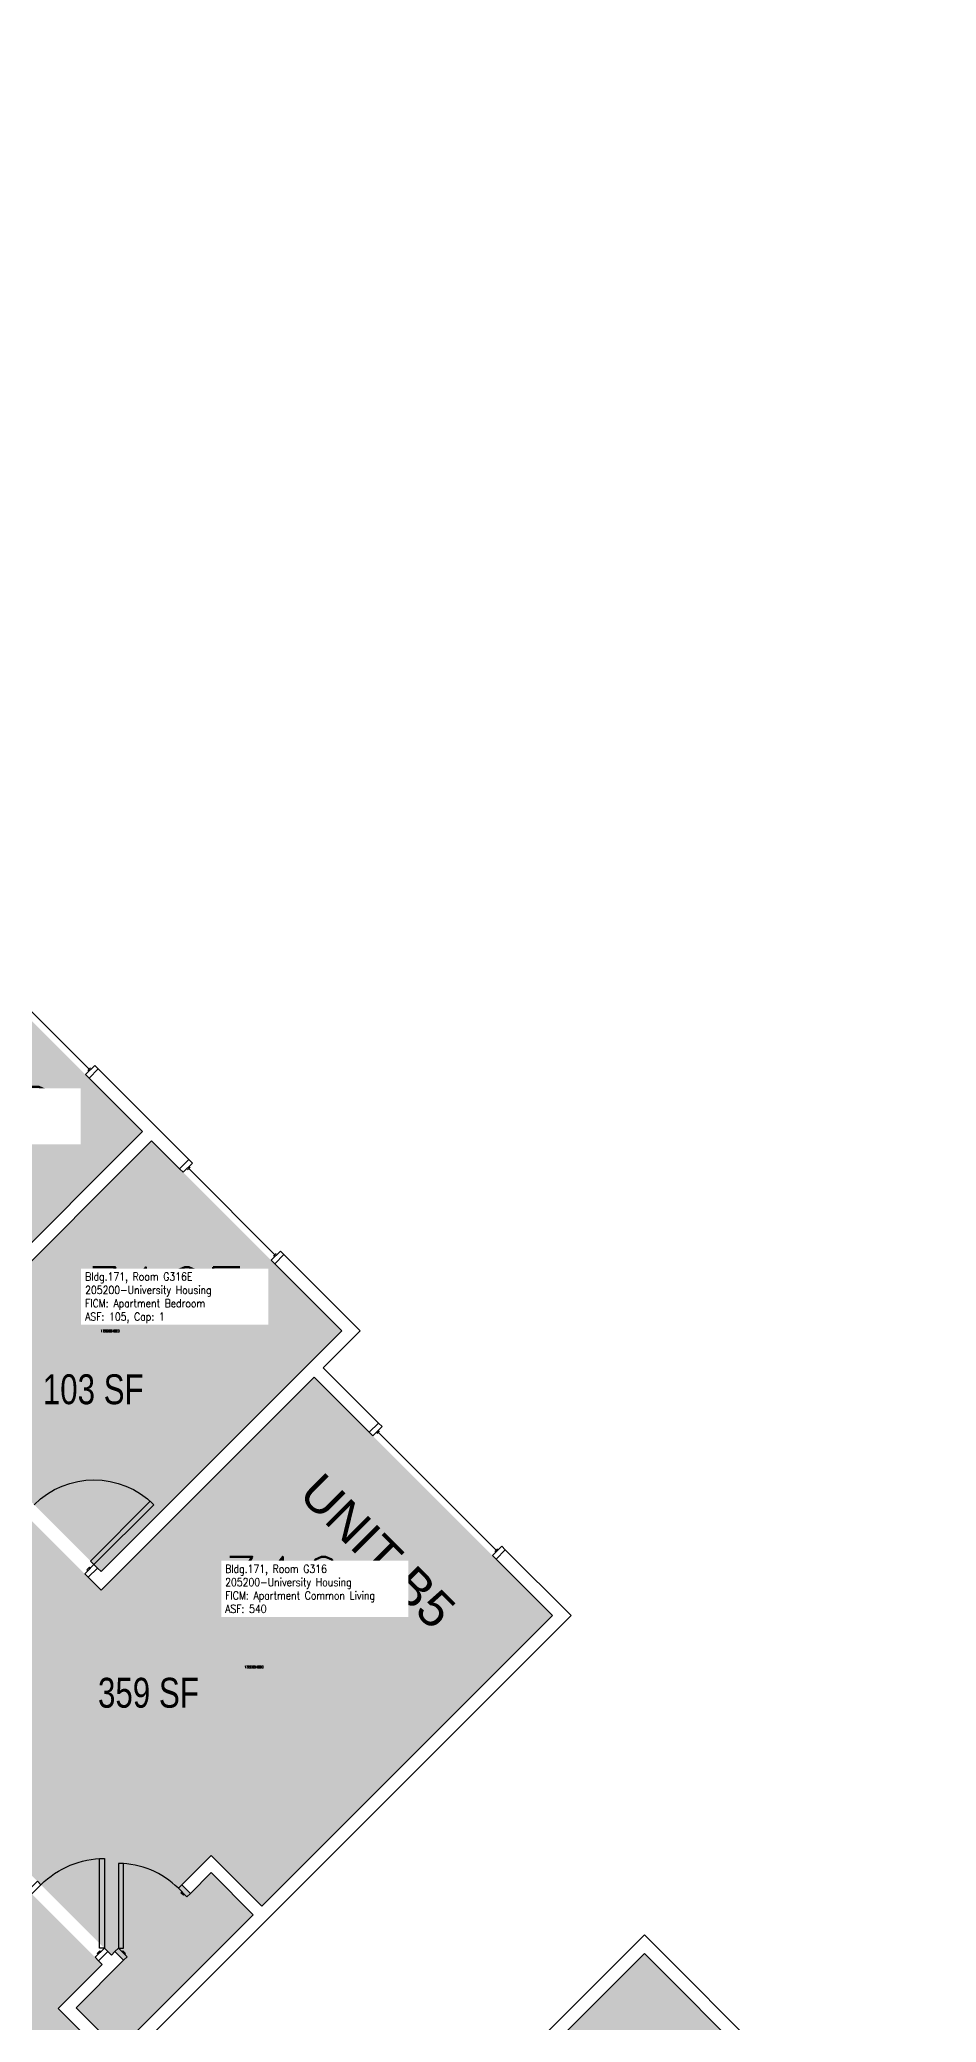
# Model space of a CAD drawing. Header units: inches. Extents: x 1063 to 4030, y -1482 to 1605.
# Drawn here: x 3570 to 3930, y 65 to 862 of the extents above; entities that cross this region are included whole.
import ezdxf
from ezdxf.enums import TextEntityAlignment as Align

# ---------------------------------------------------------------- set-up
doc = ezdxf.new("R2010")
doc.units = ezdxf.units.IN
doc.header["$LTSCALE"] = 192
doc.header["$MEASUREMENT"] = 0
for name, color, linetype in [('A-AREA-IDEN', 1, 'Continuous'), ('A-DOOR', 2, 'Continuous'), ('A-GLAZ', 1, 'Continuous'), ('A-IDEN-RNUM', 7, 'Continuous'), ('A-IDEN-SNUM', 4, 'Continuous'), ('A-IDEN-VNUM', 4, 'Continuous'), ('A-WALL', 5, 'Continuous'), ('AREA-TEXT', 3, 'Continuous'), ('Rooms-Category-Color', 7, 'Continuous'), ('Rooms-College-Color', 7, 'Continuous'), ('Rooms-Department-Color', 7, 'Continuous'), ('Rooms-Division-Color', 7, 'Continuous'), ('Rooms-Information', 7, 'Continuous')]:
    doc.layers.add(name, color=color, linetype=linetype)
doc.styles.add('AREA', font='arial.ttf', dxfattribs={"width": 0.75, "height": 12})
doc.styles.add('ROOMSNUMBER', font='txt.shx', dxfattribs={"height": 0.03})
doc.styles.add('ROOMVNUMBER', font='simplex.shx', dxfattribs={"width": 0.85})
doc.styles.get("Standard").update_dxf_attribs({"font": 'arial.ttf'})

msp = doc.modelspace()

# ---------------------------------------------------------------- hatches: boundary and pattern name
at = {"layer": 'Rooms-Category-Color', "true_color": 0xadadad}
msp.add_hatch(color=253, dxfattribs=at).paths.add_polyline_path([(2330.9, 1232.94), (2373.33, 1275.37), (2633.56, 1015.13), (2651.24, 1032.81), (2709.45, 974.59), (2691.78, 956.92), (2821.91, 826.78), (2839.59, 844.46), (2897.8, 786.25), (2880.12, 768.57), (3535.92, 112.77), (3553.6, 130.45), (3595.4, 88.64), (3577.73, 70.96), (3700.48, -51.78), (3658.05, -94.21), (3535.3, 28.54), (3517.62, 10.86), (3475.82, 52.67), (3493.49, 70.35), (2837.69, 726.14), (2820.02, 708.47), (2761.81, 766.68), (2779.48, 784.36), (2649.35, 914.49), (2631.67, 896.81), (2573.46, 955.02), (2591.14, 972.7)])
at = {"layer": 'Rooms-Category-Color', "true_color": 0x728ef3}
for points in [[(3503.52, 152.6), (3536.18, 119.93), (3553.86, 137.61), (3599.12, 92.35), (3600.53, 93.77), (3603.98, 90.32), (3584.89, 71.23), (3601.84, 54.28), (3656.11, 108.55), (3639.16, 125.5), (3630.85, 117.19), (3627.4, 120.64), (3639.16, 132.39), (3659.55, 112), (3776.31, 228.76), (3680.5, 324.57), (3594.94, 239.01), (3320.67, 513.28), (3279.66, 472.27), (3300.25, 451.68), (3307.33, 458.75), (3432.54, 333.53), (3425.47, 326.46), (3446.06, 305.87), (3455.87, 315.67), (3476.81, 294.72), (3471.69, 289.59), (3550.97, 210.31), (3508.29, 167.63), (3513.42, 162.5)], [(3514.86, 326.52), (3438.76, 402.62), (3535.46, 499.32), (3611.56, 423.21)], [(3691.64, 343.13), (3615.27, 419.5), (3518.57, 322.81), (3594.94, 246.44)], [(3813.17, 93.08), (3745.55, 25.47), (3833.59, -62.57), (3862.85, -91.82), (3930.46, -24.21)]]:
    msp.add_hatch(color=171, dxfattribs=at).paths.add_polyline_path(points)
at = {"layer": 'Rooms-College-Color', "true_color": 0xadadad}
for points in [[(2330.9, 1232.94), (2373.33, 1275.37), (2633.56, 1015.13), (2651.24, 1032.81), (2709.45, 974.59), (2691.78, 956.92), (2821.91, 826.78), (2839.59, 844.46), (2897.8, 786.25), (2880.12, 768.57), (3535.92, 112.77), (3553.6, 130.45), (3595.4, 88.64), (3577.73, 70.96), (3700.48, -51.78), (3658.05, -94.21), (3535.3, 28.54), (3517.62, 10.86), (3475.82, 52.67), (3493.49, 70.35), (2837.69, 726.14), (2820.02, 708.47), (2761.81, 766.68), (2779.48, 784.36), (2649.35, 914.49), (2631.67, 896.81), (2573.46, 955.02), (2591.14, 972.7)], [(3503.52, 152.6), (3536.18, 119.93), (3553.86, 137.61), (3599.12, 92.35), (3600.53, 93.77), (3603.98, 90.32), (3584.89, 71.23), (3601.84, 54.28), (3656.11, 108.55), (3639.16, 125.5), (3630.85, 117.19), (3627.4, 120.64), (3639.16, 132.39), (3659.55, 112), (3776.31, 228.76), (3680.5, 324.57), (3594.94, 239.01), (3320.67, 513.28), (3279.66, 472.27), (3300.25, 451.68), (3307.33, 458.75), (3432.54, 333.53), (3425.47, 326.46), (3446.06, 305.87), (3455.87, 315.67), (3476.81, 294.72), (3471.69, 289.59), (3550.97, 210.31), (3508.29, 167.63), (3513.42, 162.5)], [(3514.86, 326.52), (3438.76, 402.62), (3535.46, 499.32), (3611.56, 423.21)], [(3691.64, 343.13), (3615.27, 419.5), (3518.57, 322.81), (3594.94, 246.44)], [(3813.17, 93.08), (3745.55, 25.47), (3833.59, -62.57), (3862.85, -91.82), (3930.46, -24.21)]]:
    msp.add_hatch(color=253, dxfattribs=at).paths.add_polyline_path(points)
at = {"layer": 'Rooms-Department-Color', "true_color": 0xacacac}
msp.add_hatch(color=253, dxfattribs=at).paths.add_polyline_path([(2330.9, 1232.94), (2373.33, 1275.37), (2633.56, 1015.13), (2651.24, 1032.81), (2709.45, 974.59), (2691.78, 956.92), (2821.91, 826.78), (2839.59, 844.46), (2897.8, 786.25), (2880.12, 768.57), (3535.92, 112.77), (3553.6, 130.45), (3595.4, 88.64), (3577.73, 70.96), (3700.48, -51.78), (3658.05, -94.21), (3535.3, 28.54), (3517.62, 10.86), (3475.82, 52.67), (3493.49, 70.35), (2837.69, 726.14), (2820.02, 708.47), (2761.81, 766.68), (2779.48, 784.36), (2649.35, 914.49), (2631.67, 896.81), (2573.46, 955.02), (2591.14, 972.7)])
at = {"layer": 'Rooms-Department-Color', "true_color": 0x604aed}
for points in [[(3503.52, 152.6), (3536.18, 119.93), (3553.86, 137.61), (3599.12, 92.35), (3600.53, 93.77), (3603.98, 90.32), (3584.89, 71.23), (3601.84, 54.28), (3656.11, 108.55), (3639.16, 125.5), (3630.85, 117.19), (3627.4, 120.64), (3639.16, 132.39), (3659.55, 112), (3776.31, 228.76), (3680.5, 324.57), (3594.94, 239.01), (3320.67, 513.28), (3279.66, 472.27), (3300.25, 451.68), (3307.33, 458.75), (3432.54, 333.53), (3425.47, 326.46), (3446.06, 305.87), (3455.87, 315.67), (3476.81, 294.72), (3471.69, 289.59), (3550.97, 210.31), (3508.29, 167.63), (3513.42, 162.5)], [(3514.86, 326.52), (3438.76, 402.62), (3535.46, 499.32), (3611.56, 423.21)], [(3691.64, 343.13), (3615.27, 419.5), (3518.57, 322.81), (3594.94, 246.44)], [(3813.17, 93.08), (3745.55, 25.47), (3833.59, -62.57), (3862.85, -91.82), (3930.46, -24.21)]]:
    msp.add_hatch(color=173, dxfattribs=at).paths.add_polyline_path(points)
at = {"layer": 'Rooms-Division-Color', "true_color": 0xadadad}
msp.add_hatch(color=253, dxfattribs=at).paths.add_polyline_path([(2330.9, 1232.94), (2373.33, 1275.37), (2633.56, 1015.13), (2651.24, 1032.81), (2709.45, 974.59), (2691.78, 956.92), (2821.91, 826.78), (2839.59, 844.46), (2897.8, 786.25), (2880.12, 768.57), (3535.92, 112.77), (3553.6, 130.45), (3595.4, 88.64), (3577.73, 70.96), (3700.48, -51.78), (3658.05, -94.21), (3535.3, 28.54), (3517.62, 10.86), (3475.82, 52.67), (3493.49, 70.35), (2837.69, 726.14), (2820.02, 708.47), (2761.81, 766.68), (2779.48, 784.36), (2649.35, 914.49), (2631.67, 896.81), (2573.46, 955.02), (2591.14, 972.7)])
at = {"layer": 'Rooms-Division-Color', "true_color": 0x604aed}
for points in [[(3503.52, 152.6), (3536.18, 119.93), (3553.86, 137.61), (3599.12, 92.35), (3600.53, 93.77), (3603.98, 90.32), (3584.89, 71.23), (3601.84, 54.28), (3656.11, 108.55), (3639.16, 125.5), (3630.85, 117.19), (3627.4, 120.64), (3639.16, 132.39), (3659.55, 112), (3776.31, 228.76), (3680.5, 324.57), (3594.94, 239.01), (3320.67, 513.28), (3279.66, 472.27), (3300.25, 451.68), (3307.33, 458.75), (3432.54, 333.53), (3425.47, 326.46), (3446.06, 305.87), (3455.87, 315.67), (3476.81, 294.72), (3471.69, 289.59), (3550.97, 210.31), (3508.29, 167.63), (3513.42, 162.5)], [(3514.86, 326.52), (3438.76, 402.62), (3535.46, 499.32), (3611.56, 423.21)], [(3691.64, 343.13), (3615.27, 419.5), (3518.57, 322.81), (3594.94, 246.44)], [(3813.17, 93.08), (3745.55, 25.47), (3833.59, -62.57), (3862.85, -91.82), (3930.46, -24.21)]]:
    msp.add_hatch(color=173, dxfattribs=at).paths.add_polyline_path(points)

# ---------------------------------------------------------------- linework, layer by layer
at = {"layer": 'A-DOOR'}
for points in [[(3592.11, 249.27), (3590.7, 250.68), (3614.74, 274.72), (3616.15, 273.31)], [(3588.4, 245.55), (3589.81, 244.14), (3593.53, 247.85), (3592.11, 249.27)], [(3589.64, 246.79), (3589.28, 247.14), (3590.34, 248.21), (3590.7, 247.85)], [(3596.27, 95.2), (3594.27, 95.2), (3594.27, 131.2), (3596.27, 131.2)], [(3601.95, 95.18), (3603.95, 95.18), (3603.95, 129.18), (3601.95, 129.18)], [(3567.1, 116.95), (3565.69, 118.36), (3569.4, 122.07), (3570.81, 120.66)], [(3629.43, 115.78), (3630.85, 117.19), (3627.4, 120.64), (3625.99, 119.22)], [(3628.46, 116.75), (3628.11, 116.4), (3627.05, 117.46), (3627.4, 117.81)], [(3592.56, 91.49), (3593.97, 90.08), (3597.68, 93.79), (3596.27, 95.2)], [(3593.79, 92.73), (3593.44, 93.08), (3594.5, 94.14), (3594.86, 93.79)], [(3605.39, 91.74), (3603.98, 90.32), (3600.53, 93.77), (3601.95, 95.18)], [(3604.42, 92.71), (3604.77, 93.06), (3603.71, 94.12), (3603.36, 93.77)]]:
    msp.add_lwpolyline(points, close=True, dxfattribs=at)
at = {"layer": 'A-DOOR', "extrusion": (0, 0, -1)}
for centre, radius, end in [((-3592.11, 249.27), 34, 135), ((-3596.27, 95.2), 36, 90)]:
    msp.add_arc(centre, radius, 45, end, dxfattribs=at)
at = {"layer": 'A-DOOR'}
msp.add_arc((3601.95, 95.18), 34, 45, 90, dxfattribs=at)
at = {"layer": 'A-GLAZ'}
for p, q in [((3590.21, 448.27), (3555.56, 482.92)), ((3589.68, 447.74), (3590.74, 448.8)), ((3629.62, 407.81), (3630.68, 408.87)), ((3664.79, 373.69), (3630.15, 408.34)), ((3664.26, 373.16), (3665.32, 374.22)), ((3705.79, 301.94), (3706.85, 303)), ((3753.69, 255.09), (3706.32, 302.47)), ((3753.16, 254.56), (3754.22, 255.62))]:
    msp.add_line(p, q, dxfattribs=at)
for points in [[(3592.42, 449.78), (3593.84, 448.36), (3590.12, 444.65), (3588.71, 446.06)], [(3631.65, 410.55), (3630.23, 411.96), (3626.52, 408.25), (3627.94, 406.84)], [(3667, 375.19), (3668.42, 373.78), (3664.71, 370.07), (3663.29, 371.48)], [(3707.82, 304.68), (3706.4, 306.09), (3702.69, 302.38), (3704.11, 300.97)], [(3755.9, 256.6), (3757.32, 255.18), (3753.6, 251.47), (3752.19, 252.88)]]:
    msp.add_lwpolyline(points, close=True, dxfattribs=at)
at = {"layer": 'A-WALL'}
for p, q in [((3593.84, 448.36), (3590.12, 444.65)), ((3630.23, 411.96), (3593.84, 448.36)), ((3590.12, 444.65), (3611.56, 423.21)), ((3611.56, 423.21), (3514.86, 326.52)), ((3518.57, 322.81), (3615.27, 419.5)), ((3615.27, 419.5), (3626.52, 408.25)), ((3626.52, 408.25), (3630.23, 411.96)), ((3668.42, 373.78), (3664.71, 370.07)), ((3664.71, 370.07), (3691.64, 343.13)), ((3699.06, 343.13), (3668.42, 373.78)), ((3691.64, 343.13), (3594.94, 246.44)), ((3684.21, 328.29), (3699.06, 343.13)), ((3706.4, 306.09), (3684.21, 328.29)), ((3594.94, 239.01), (3680.5, 324.57)), ((3680.5, 324.57), (3702.69, 302.38)), ((3702.69, 302.38), (3706.4, 306.09)), ((3757.32, 255.18), (3753.6, 251.47)), ((3783.74, 228.76), (3757.32, 255.18)), ((3593.53, 247.85), (3589.81, 244.14)), ((3594.94, 246.44), (3593.53, 247.85)), ((3753.6, 251.47), (3776.31, 228.76)), ((3589.81, 244.14), (3594.94, 239.01)), ((3601.84, 46.86), (3783.74, 228.76)), ((3776.31, 228.76), (3659.55, 112)), ((3639.16, 132.39), (3627.4, 120.64)), ((3659.55, 112), (3639.16, 132.39)), ((3627.4, 120.64), (3630.85, 117.19)), ((3630.85, 117.19), (3639.16, 125.5)), ((3639.16, 125.5), (3656.11, 108.55)), ((3656.11, 108.55), (3601.84, 54.28)), ((3680.67, -31.98), (3813.17, 100.51)), ((3813.17, 100.51), (3876.57, 37.11)), ((3595.4, 88.64), (3577.73, 70.96)), ((3584.89, 71.23), (3603.98, 90.32)), ((3597.68, 93.79), (3593.97, 90.08)), ((3593.97, 90.08), (3595.4, 88.64)), ((3599.12, 92.35), (3597.68, 93.79)), ((3600.53, 93.77), (3599.12, 92.35)), ((3603.98, 90.32), (3600.53, 93.77)), ((3813.17, 93.09), (3745.55, 25.47)), ((3872.86, 33.4), (3813.17, 93.09)), ((3577.73, 70.96), (3601.84, 46.86)), ((3601.84, 54.28), (3584.89, 71.23))]:
    msp.add_line(p, q, dxfattribs=at)

# ---------------------------------------------------------------- texts
at = {"layer": 'A-AREA-IDEN'}
msp.add_text('UNIT B5', height=14.4, rotation=315, dxfattribs=at).set_placement((3701.06, 249.61), align=Align.CENTER)
at = {"layer": 'A-IDEN-RNUM', "style": 'ROOMSNUMBER', "width": 0.85}
for s, p in [('0316-E0', (3598.58, 343.08)), ('0316-00', (3656.37, 208.14))]:
    msp.add_text(s, height=1, dxfattribs=at).set_placement(p, align=Align.MIDDLE_CENTER)
at = {"layer": 'A-IDEN-SNUM', "style": 'ROOMSNUMBER', "width": 0.85}
for s, p in [('1710G316E0', (3598.58, 343.08)), ('1710G31600', (3656.37, 208.14))]:
    msp.add_text(s, height=1, dxfattribs=at).set_placement(p, align=Align.MIDDLE_CENTER)
at = {"layer": 'A-IDEN-VNUM', "style": 'ROOMVNUMBER', "width": 0.85}
for s, p in [('316D', (3544.97, 429.85)), ('316E', (3619.96, 357.42)), ('316', (3667.12, 241.12))]:
    msp.add_text(s, height=22.5, dxfattribs=at).set_placement(p, align=Align.MIDDLE_CENTER)
at = {"layer": 'AREA-TEXT', "style": 'AREA', "width": 0.75}
for s, p in [('103 SF', (3591.81, 319.67)), ('359 SF', (3613.99, 197.77))]:
    msp.add_text(s, height=12, dxfattribs=at).set_placement(p, align=Align.MIDDLE_CENTER)

# ---------------------------------------------------------------- next in the draw order: texts
at = {"layer": 'Rooms-Information', "char_height": 3.2143, "width": 72, "attachment_point": 7, "style": 'ROOMVNUMBER', "bg_fill": 3, "box_fill_scale": 1.5, "bg_fill_color": 256, "bg_fill_true_color": 13158600, "bg_fill_transparency": 0}
for s, insert in [('Bldg.171, Room G316D^M^J205200-University Housing^M^JFICM: Apartment Bedroom^M^JASF: 105, Cap: 1', (3513.1, 418.6)), ('Bldg.171, Room G316E^M^J205200-University Housing^M^JFICM: Apartment Bedroom^M^JASF: 105, Cap: 1', (3588.55, 346.17)), ('Bldg.171, Room G316^M^J205200-University Housing^M^JFICM: Apartment Common Living^M^JASF: 540', (3644.8, 229.87))]:
    msp.add_mtext(s, dxfattribs=dict(at, insert=insert))

doc.saveas('drawing.dxf')
